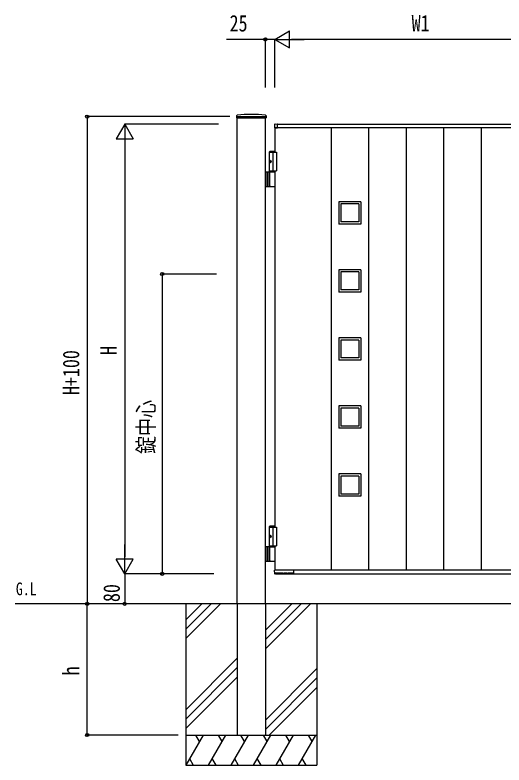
# Model space of a CAD drawing. Units: millimetres, scale not verified. Extents: x -4205 to 4205, y -2970 to 2970.
# Drawn here: x -1300 to 3, y -458 to 1544 of the extents above; entities that cross this region are included whole.
import ezdxf
from ezdxf.enums import TextEntityAlignment as Align

# ---------------------------------------------------------------- set-up
doc = ezdxf.new("R2010")
doc.units = ezdxf.units.MM
doc.header["$LTSCALE"] = 10
for name, color, linetype in [('0-3_USER1', 3, 'Continuous'), ('0-6_YKK_A1', 4, 'Continuous'), ('0-7_YKK_D', 6, 'Continuous')]:
    doc.layers.add(name, color=color, linetype=linetype)
doc.styles.add('ＭＳ ゴシック', font='')
doc.styles.get('ＭＳ ゴシック').set_extended_font_data('MS Gothic')

msp = doc.modelspace()

# ---------------------------------------------------------------- linework, layer by layer
at = {"layer": '0-6_YKK_A1'}
for p, q in [((-709.82, 1274.23), (-710.08, 1269.36)), ((-709.58, 1268.83), (-631.38, 1268.83)), ((-707.98, 1272.33), (-707.98, 1268.83)), ((-707.98, -27.67), (-707.98, 1268.83)), ((-632.98, -27.67), (-632.98, 1268.83)), ((-631.14, 1274.23), (-630.88, 1269.36)), ((-608.48, 1250.96), (-608.48, 1242.83)), ((-607.98, 1242.33), (-607.98, 1177.33)), ((192.02, 1242.33), (-607.98, 1242.33)), ((-607.98, 1242.33), (-601.28, 1242.33)), ((-607.07, 1252.46), (-601.51, 1252.8)), ((-601.28, 1242.33), (-601.28, 1242.33)), ((-600.98, 1252.33), (185.02, 1252.33)), ((-600.98, 1242.33), (-600.98, 1252.33)), ((-600.98, 1242.63), (-600.98, 1252.3)), ((-457.98, 1242.33), (-457.98, 62.33)), ((-357.98, 1242.33), (-357.98, 62.33)), ((-257.98, 1242.33), (-257.98, 62.33)), ((-157.98, 1242.33), (-157.98, 62.33)), ((-57.98, 1242.33), (-57.98, 62.33)), ((-620.48, 1180.33), (-622.48, 1178.33)), ((-622.48, 1124.33), (-622.48, 1178.33)), ((-622.48, 1178.33), (-607.98, 1178.33)), ((-620.48, 1180.33), (-607.98, 1180.33)), ((-612.98, 1177.33), (-612.98, 1127.33)), ((-621.18, 1154.43), (-621.78, 1154.43)), ((-621.18, 1150.23), (-621.78, 1150.23)), ((-620.17, 1152.75), (-620.76, 1152.75)), ((-620.17, 1151.91), (-620.76, 1151.91)), ((-607.98, 1124.33), (-632.98, 1124.33)), ((-628.98, 1124.33), (-628.98, 1086.33)), ((-626.48, 1124.33), (-626.48, 1086.33)), ((-622.48, 1127.33), (-602.98, 1127.33)), ((-620.79, 1087.83), (-620.79, 1122.83)), ((-607.98, 1127.33), (-607.98, 177.33)), ((-632.98, 1086.33), (-607.98, 1086.33)), ((-437.48, 1044.83), (-437.48, 985.83)), ((-378.48, 1044.83), (-437.48, 1044.83)), ((-378.48, 1044.83), (-378.48, 985.83)), ((-431.98, 1039.33), (-431.98, 991.33)), ((-383.98, 1039.33), (-431.98, 1039.33)), ((-383.98, 1039.33), (-383.98, 991.33)), ((-378.48, 985.83), (-437.48, 985.83)), ((-383.98, 991.33), (-431.98, 991.33)), ((-437.48, 863.33), (-437.48, 804.33)), ((-378.48, 863.33), (-437.48, 863.33)), ((-378.48, 863.33), (-378.48, 804.33)), ((-431.98, 857.83), (-431.98, 809.83)), ((-383.98, 857.83), (-431.98, 857.83)), ((-383.98, 857.83), (-383.98, 809.83)), ((-378.48, 804.33), (-437.48, 804.33)), ((-383.98, 809.83), (-431.98, 809.83)), ((-437.48, 681.83), (-437.48, 622.83)), ((-378.48, 681.83), (-437.48, 681.83)), ((-378.48, 681.83), (-378.48, 622.83)), ((-431.98, 676.33), (-431.98, 628.33)), ((-383.98, 676.33), (-431.98, 676.33)), ((-383.98, 676.33), (-383.98, 628.33)), ((-378.48, 622.83), (-437.48, 622.83)), ((-383.98, 628.33), (-431.98, 628.33)), ((-437.48, 500.33), (-437.48, 441.33)), ((-378.48, 500.33), (-437.48, 500.33)), ((-378.48, 500.33), (-378.48, 441.33)), ((-431.98, 494.83), (-431.98, 446.83)), ((-383.98, 494.83), (-431.98, 494.83)), ((-383.98, 494.83), (-383.98, 446.83)), ((-378.48, 441.33), (-437.48, 441.33)), ((-383.98, 446.83), (-431.98, 446.83)), ((-437.48, 318.83), (-437.48, 259.83)), ((-378.48, 318.83), (-437.48, 318.83)), ((-431.98, 313.33), (-431.98, 265.33)), ((-383.98, 313.33), (-431.98, 313.33)), ((-383.98, 313.33), (-383.98, 265.33)), ((-378.48, 318.83), (-378.48, 259.83)), ((-383.98, 265.33), (-431.98, 265.33)), ((-378.48, 259.83), (-437.48, 259.83)), ((-620.48, 180.33), (-622.48, 178.33)), ((-620.48, 180.33), (-607.98, 180.33)), ((-622.48, 127.33), (-622.48, 178.33)), ((-622.48, 178.33), (-607.98, 178.33)), ((-612.98, 177.33), (-612.98, 127.33)), ((-621.18, 154.43), (-621.78, 154.43)), ((-621.18, 150.23), (-621.78, 150.23)), ((-620.17, 152.75), (-620.76, 152.75)), ((-620.17, 151.91), (-620.76, 151.91)), ((-607.98, 124.33), (-632.98, 124.33)), ((-628.98, 124.33), (-628.98, 86.33)), ((-626.48, 124.33), (-626.48, 86.33)), ((-622.48, 127.33), (-602.98, 127.33)), ((-622.48, 127.33), (-607.98, 127.33)), ((-622.48, 127.33), (-622.48, 124.33)), ((-622.48, 124.33), (-607.98, 124.33)), ((-620.79, 87.83), (-620.79, 122.83)), ((-607.98, 127.33), (-607.98, 62.33)), ((-632.98, 86.33), (-607.98, 86.33)), ((-607.87, 52.3), (-608.45, 61.8)), ((192.02, 62.33), (-607.98, 62.33)), ((-558.28, 62.33), (-607.95, 62.33)), ((-557.98, 62.33), (-557.98, 52.33)), ((-557.98, 62.03), (-557.98, 52.34)), ((-606.62, 51.83), (-607.37, 51.83)), ((-606.12, 52.32), (-606.09, 54.14)), ((-606.11, 52.83), (-559.81, 52.83)), ((-585.19, 54.43), (-605.77, 54.43)), ((-584.87, 54.14), (-584.86, 53.32)), ((-583.14, 53.32), (-583.12, 54.14)), ((-576.15, 54.43), (-582.81, 54.43)), ((-575.84, 54.14), (-575.82, 53.32)), ((-574.1, 53.32), (-574.09, 54.14)), ((-560.15, 54.43), (-573.77, 54.43)), ((-563.88, 54.43), (-563.86, 53.32)), ((-559.84, 54.14), (-559.81, 52.34)), ((-558.48, 51.84), (-559.31, 51.84)), ((-557.98, 52.33), (142.02, 52.33)), ((1573.02, -27.67), (-1300.45, -27.67)), ((-845.48, -27.67), (-845.48, -457.67)), ((-802.69, -27.67), (-845.48, -70.46)), ((-777.69, -27.67), (-845.48, -95.46)), ((-752.69, -27.67), (-845.48, -120.46)), ((-707.98, -27.67), (-707.98, -377.67)), ((-632.98, -27.67), (-632.98, -377.67)), ((-562.69, -27.67), (-632.98, -97.96)), ((-537.69, -27.67), (-632.98, -122.96)), ((-512.69, -27.67), (-632.98, -147.96)), ((-495.48, -27.67), (-495.48, -457.67)), ((-707.98, -172.96), (-845.48, -310.46)), ((-707.98, -197.96), (-845.48, -335.46)), ((-632.98, -337.96), (-495.48, -200.46)), ((-845.48, -360.46), (-707.98, -222.96)), ((-495.48, -225.46), (-632.98, -362.96)), ((-495.48, -250.46), (-622.69, -377.67)), ((-845.48, -377.67), (-495.48, -377.67)), ((-799.29, -377.67), (-845.48, -457.67)), ((-819.29, -377.67), (-809.29, -394.99)), ((-739.29, -377.67), (-785.48, -457.67)), ((-759.29, -377.67), (-749.29, -394.99)), ((-679.29, -377.67), (-725.48, -457.67)), ((-707.98, -377.67), (-632.98, -377.67)), ((-699.29, -377.67), (-689.29, -394.99)), ((-619.29, -377.67), (-665.48, -457.67)), ((-639.29, -377.67), (-629.29, -394.99)), ((-559.29, -377.67), (-605.48, -457.67)), ((-579.29, -377.67), (-569.29, -394.99)), ((-499.29, -377.67), (-545.48, -457.67)), ((-519.29, -377.67), (-509.29, -394.99)), ((-845.48, -457.67), (-495.48, -457.67)), ((-835.48, -440.35), (-825.48, -457.67)), ((-775.48, -440.35), (-765.48, -457.67)), ((-715.48, -440.35), (-705.48, -457.67)), ((-655.48, -440.35), (-645.48, -457.67)), ((-595.48, -440.35), (-585.48, -457.67)), ((-535.48, -440.35), (-525.48, -457.67))]:
    msp.add_line(p, q, dxfattribs=at)
for points in [[(-707.98, 1272.33), (-632.98, 1272.33), (-632.98, 1268.83)], [(-622.48, 1177.33), (-602.98, 1177.33), (-602.98, 1127.33)], [(-621.89, 1153.59), (-621.92, 1153.43), (-621.96, 1153.27), (-622.03, 1153.12), (-622.11, 1153), (-622.21, 1152.89), (-622.27, 1152.84)], [(-622.27, 1151.82), (-622.21, 1151.77), (-622.11, 1151.66), (-622.03, 1151.54), (-621.96, 1151.39), (-621.92, 1151.23), (-621.89, 1151.07)], [(-620.76, 1152.75), (-620.87, 1152.77), (-620.98, 1152.81), (-621.08, 1152.89), (-621.17, 1153), (-621.24, 1153.12), (-621.28, 1153.27), (-621.3, 1153.43), (-621.3, 1153.59)], [(-621.3, 1151.07), (-621.3, 1151.23), (-621.28, 1151.39), (-621.24, 1151.54), (-621.17, 1151.66), (-621.08, 1151.77), (-620.98, 1151.85), (-620.87, 1151.89), (-620.76, 1151.91)], [(-622.48, 177.33), (-602.98, 177.33), (-602.98, 127.33)], [(-621.89, 153.59), (-621.92, 153.43), (-621.96, 153.27), (-622.03, 153.12), (-622.11, 153), (-622.21, 152.89), (-622.27, 152.84)], [(-622.27, 151.82), (-622.21, 151.77), (-622.11, 151.66), (-622.03, 151.54), (-621.96, 151.39), (-621.92, 151.23), (-621.89, 151.07)], [(-620.76, 152.75), (-620.87, 152.77), (-620.98, 152.81), (-621.08, 152.89), (-621.17, 153), (-621.24, 153.12), (-621.28, 153.27), (-621.3, 153.43), (-621.3, 153.59)], [(-621.3, 151.07), (-621.3, 151.23), (-621.28, 151.39), (-621.24, 151.54), (-621.17, 151.66), (-621.08, 151.77), (-620.98, 151.85), (-620.87, 151.89), (-620.76, 151.91)], [(-605.77, 54.43), (-605.91, 54.4), (-605.98, 54.35), (-606.03, 54.3), (-606.06, 54.24), (-606.08, 54.19), (-606.09, 54.14)], [(-584.87, 54.14), (-584.88, 54.18), (-584.89, 54.23), (-584.91, 54.27), (-584.94, 54.32), (-584.99, 54.37), (-585.07, 54.41), (-585.19, 54.43)], [(-582.81, 54.43), (-582.94, 54.4), (-583.02, 54.35), (-583.07, 54.3), (-583.1, 54.24), (-583.11, 54.19), (-583.12, 54.14)], [(-575.84, 54.14), (-575.84, 54.18), (-575.85, 54.23), (-575.88, 54.27), (-575.91, 54.32), (-575.96, 54.37), (-576.03, 54.41), (-576.15, 54.43)], [(-573.77, 54.43), (-573.91, 54.4), (-573.98, 54.35), (-574.03, 54.3), (-574.06, 54.24), (-574.08, 54.19), (-574.09, 54.14)], [(-559.84, 54.14), (-559.84, 54.18), (-559.85, 54.23), (-559.88, 54.27), (-559.91, 54.32), (-559.96, 54.37), (-560.03, 54.41), (-560.15, 54.43)]]:
    msp.add_lwpolyline(points, dxfattribs=at)
for centre, radius, start, end in [((-709.58, 1269.33), 0.5, 177, 270), ((-707.83, 1274.13), 2, 96.74447, 177), ((-670.48, 958.33), 320, 83.25553, 96.74447), ((-633.13, 1274.13), 2, 3, 83.25553), ((-631.38, 1269.33), 0.5, 270, 3), ((-606.98, 1250.96), 1.5, 93.5, 180), ((-607.98, 1242.83), 0.5, 180, 270), ((-601.48, 1252.3), 0.5, 0, 93.5), ((-601.28, 1242.63), 0.3, 270, 0), ((-619.29, 1122.83), 1.5, 90, 180), ((-619.29, 1087.83), 1.5, 180, 270), ((-619.29, 122.83), 1.5, 90, 180), ((-619.29, 87.83), 1.5, 180, 270), ((-607.95, 61.83), 0.5, 90, 183.5), ((-558.28, 62.03), 0.3, 0, 90), ((-607.37, 52.33), 0.5, 183.5, 269.21081), ((-606.62, 52.33), 0.5, 269.18971, 359), ((-584.36, 53.33), 0.5, 181, 270), ((-583.64, 53.33), 0.5, 270, 359), ((-575.32, 53.33), 0.5, 181, 270), ((-574.6, 53.33), 0.5, 270, 359), ((-563.36, 53.33), 0.5, 181, 270), ((-559.31, 52.34), 0.5, 181.0014, 270.00152), ((-558.48, 52.34), 0.5, 270, 0)]:
    msp.add_arc(centre, radius, start, end, dxfattribs=at)
for centre in [(-619.82, 1152.33), (-619.82, 152.33)]:
    msp.add_ellipse(centre, major_axis=(0, -3.5), ratio=0.707107, dxfattribs=at)
for centre, start_param, end_param in [((-615.59, 1152.33), 1.3352921, 1.4303349), ((-615.59, 1152.33), 1.7112577, 1.8063006), ((-615, 1152.33), 1.3352921, 1.4303349), ((-615, 1152.33), 1.7112577, 1.8063006), ((-613.81, 1152.33), 1.5241127, 1.6174799), ((-615.59, 152.33), 1.3352921, 1.4303349), ((-615.59, 152.33), 1.7112577, 1.8063006), ((-615, 152.33), 1.3352921, 1.4303349), ((-615, 152.33), 1.7112577, 1.8063006), ((-613.81, 152.33), 1.5241127, 1.6174799)]:
    msp.add_ellipse(centre, major_axis=(0, 9), ratio=0.707107, start_param=start_param, end_param=end_param, dxfattribs=at)
at = {"layer": '0-7_YKK_D'}
for p, q in [((-607.98, 1478.33), (-569.01, 1500.83)), ((-569.01, 1455.83), (-569.01, 1500.83)), ((-632.98, 1350.39), (-632.98, 1479.33)), ((-607.98, 1350.39), (-607.98, 1479.33)), ((-607.98, 1350.39), (-607.98, 1479.33)), ((-607.98, 1478.33), (-569.01, 1455.83)), ((-607.98, 1478.33), (-530.04, 1478.33)), ((147.02, 1478.33), (-562.98, 1478.33)), ((-727.98, 1272.33), (-1108.98, 1272.33)), ((-1107.98, 1272.33), (-1107.98, -27.67)), ((-1007.98, 1252.33), (-1030.48, 1213.36)), ((-757.98, 1252.33), (-1008.98, 1252.33)), ((-1007.98, 1252.33), (-985.48, 1213.36)), ((-1007.98, 1252.33), (-1007.98, 1174.39)), ((-1030.48, 1213.36), (-985.48, 1213.36)), ((-1007.98, 1207.33), (-1007.98, 97.33)), ((-763.06, 852.33), (-908.98, 852.33)), ((-907.98, 852.33), (-907.98, 52.33)), ((-1007.98, 52.33), (-1007.98, 130.27)), ((-1007.98, 52.33), (-1030.48, 91.3)), ((-985.48, 91.3), (-1030.48, 91.3)), ((-1007.98, 52.33), (-985.48, 91.3)), ((-770.47, 52.33), (-1008.98, 52.33)), ((-770.47, 52.33), (-1008.98, 52.33)), ((-1007.98, 52.33), (-1007.98, -27.67)), ((-770.47, 52.33), (-908.98, 52.33)), ((-865.48, -27.67), (-1108.98, -27.67)), ((-857.62, -27.67), (-1108.98, -27.67)), ((-1107.98, -377.67), (-1107.98, -27.67)), ((-987.98, -27.67), (-1006.98, -27.67)), ((-865.48, -377.67), (-1108.98, -377.67))]:
    msp.add_line(p, q, dxfattribs=at)
msp.add_lwpolyline([(-607.98, 1478.33), (-632.98, 1478.33), (-736.38, 1478.33)], dxfattribs=at)
for centre in [(-632.98, 1478.33), (-1107.98, 1272.33), (-907.98, 852.33), (-907.98, 52.33), (-1107.98, -27.67), (-1107.98, -27.67), (-1007.98, -27.67), (-1107.98, -377.67)]:
    msp.add_circle(centre, 4.25, dxfattribs=at)

# ---------------------------------------------------------------- texts
at = {"layer": '0-3_USER1', "style": 'ＭＳ ゴシック', "width": 0.8}
msp.add_text('G.L', height=33.99, dxfattribs=at).set_placement((-1298.18, -14.84), align=Align.BOTTOM_LEFT)
at = {"layer": '0-7_YKK_D', "style": 'ＭＳ ゴシック', "width": 0.8}
for s, p in [('25', (-728.38, 1486.33)), ('W1', (-243.18, 1486.33))]:
    msp.add_text(s, height=43.99, dxfattribs=at).set_placement(p, align=Align.BOTTOM_LEFT)
for s, p in [('H+100', (-1115.98, 529.53)), ('H', (-1015.98, 636.33)), ('錠中心', (-915.98, 372.33)), ('80', (-1007.98, -22.87)), ('h', (-1115.98, -218.67))]:
    msp.add_text(s, height=43.99, rotation=90, dxfattribs=at).set_placement(p, align=Align.BOTTOM_LEFT)

doc.saveas('drawing.dxf')
